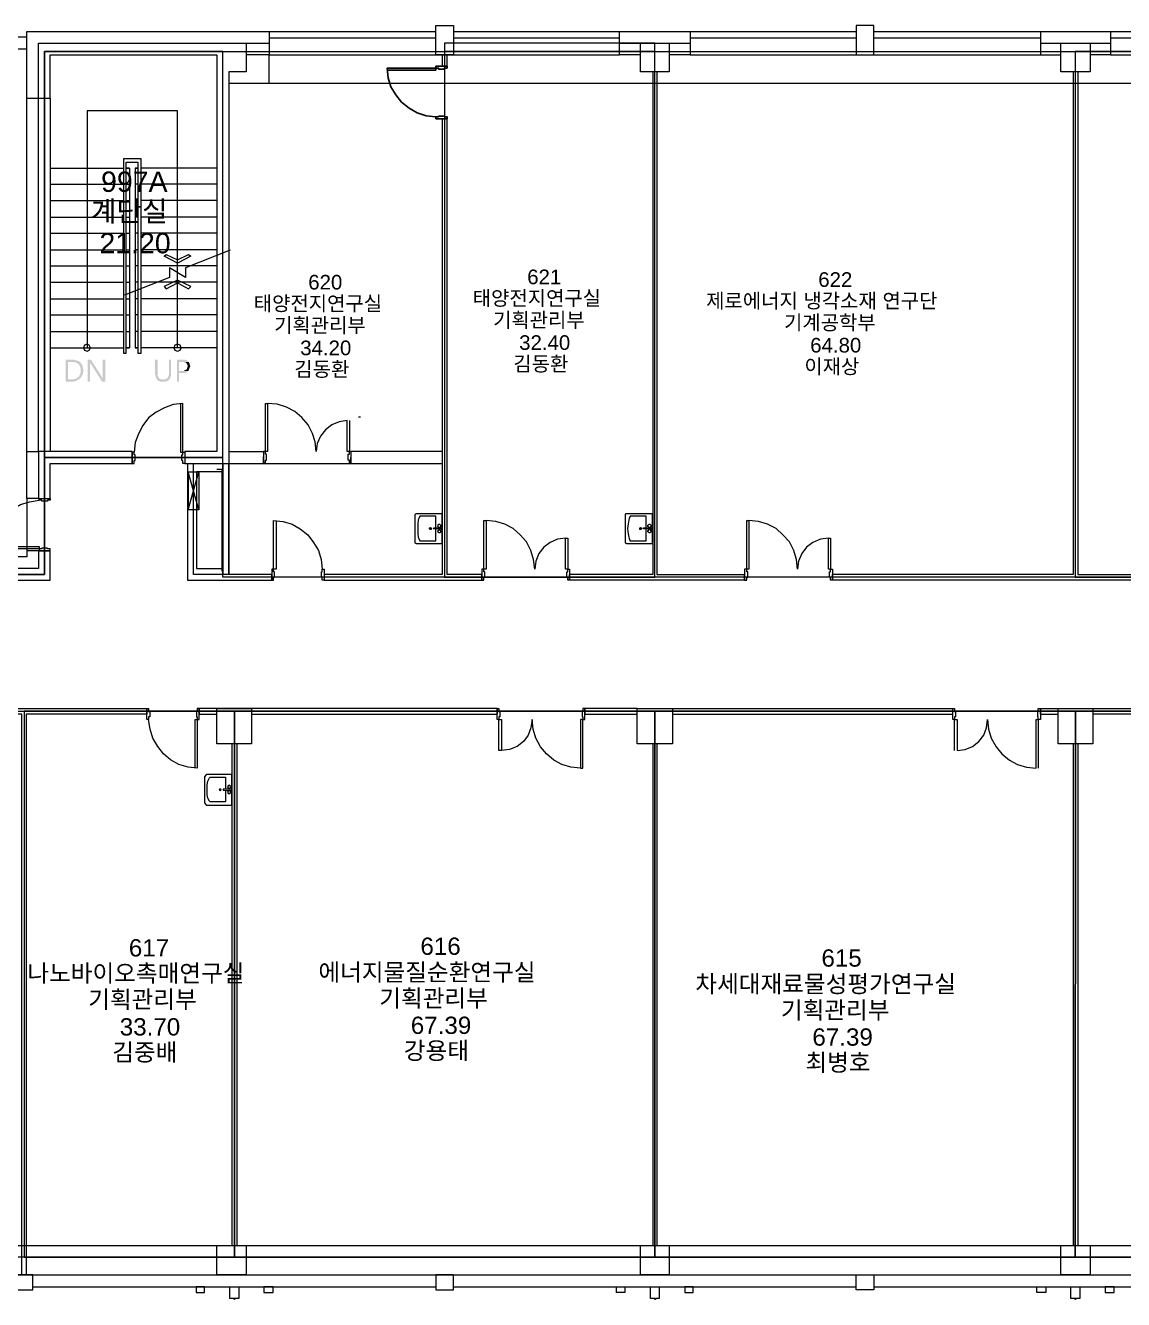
# Model space of a CAD drawing. Header units: millimetres. Extents: x -750 to 90961, y 13040 to 66109.
# Drawn here: x 14897 to 33696, y 16093 to 37908 of the extents above; entities that cross this region are included whole.
import ezdxf

# ---------------------------------------------------------------- set-up
doc = ezdxf.new("R2010")
doc.units = ezdxf.units.MM
for name, color, linetype in [('PDF_문자', 7, 'Continuous'), ('PDF_솔리드 채우기', 7, 'Continuous'), ('PDF_형상', 7, 'Continuous')]:
    doc.layers.add(name, color=color, linetype=linetype)
doc.styles.add('PDF 맑은고딕', font='Arial.ttf')

msp = doc.modelspace()

# ---------------------------------------------------------------- hatches: boundary and pattern name
at = {"layer": 'PDF_솔리드 채우기', "transparency": 33554559}
for points in [[(15688, 32185), (15587, 32185), (15587, 31810), (15688, 31810), (15688, 31810), (15697, 31810), (15715, 31810), (15724, 31810), (15733, 31810), (15743, 31819), (15752, 31819), (15761, 31819), (15770, 31828), (15779, 31828), (15788, 31837), (15797, 31837), (15807, 31847), (15624, 31847), (15624, 32148), (15688, 32148), (15825, 32148), (15816, 32157), (15807, 32157), (15797, 32167), (15788, 32167), (15779, 32167), (15770, 32176), (15761, 32176), (15752, 32176), (15743, 32176), (15733, 32185), (15724, 32185), (15715, 32185), (15697, 32185)], [(15825, 32148), (15688, 32148), (15688, 32148), (15697, 32148), (15706, 32148), (15724, 32148), (15733, 32139), (15743, 32139), (15752, 32139), (15761, 32139), (15770, 32130), (15779, 32130), (15788, 32121), (15788, 32121), (15797, 32112), (15807, 32112), (15807, 32103), (15816, 32093), (15816, 32093), (15825, 32084), (15825, 32075), (15834, 32066), (15834, 32057), (15834, 32048), (15843, 32039), (15843, 32029), (15843, 32020), (15843, 32011), (15843, 32002), (15843, 32002), (15843, 31984), (15843, 31975), (15843, 31965), (15834, 31956), (15834, 31947), (15834, 31938), (15825, 31929), (15825, 31920), (15816, 31911), (15816, 31901), (15807, 31892), (15797, 31883), (15797, 31883), (15788, 31883), (15779, 31874), (15779, 31865), (15770, 31865), (15761, 31856), (15752, 31856), (15743, 31856), (15733, 31856), (15715, 31847), (15706, 31847), (15697, 31847), (15688, 31847), (15624, 31847), (15807, 31847), (15816, 31847), (15825, 31856), (15825, 31865), (15834, 31865), (15834, 31874), (15843, 31874), (15852, 31883), (15852, 31892), (15861, 31901), (15861, 31911), (15871, 31920), (15871, 31929), (15880, 31938), (15880, 31947), (15880, 31956), (15880, 31965), (15889, 31975), (15889, 31993), (15889, 32002), (15889, 32011), (15889, 32020), (15880, 32029), (15880, 32039), (15880, 32048), (15880, 32057), (15880, 32066), (15871, 32075), (15871, 32084), (15871, 32093), (15861, 32103), (15861, 32112), (15852, 32121), (15852, 32121), (15843, 32130), (15843, 32139), (15834, 32139)], [(16017, 32185), (15962, 32185), (15962, 31810), (15999, 31810), (15999, 32084), (15999, 32093), (15999, 32112), (15999, 32121), (15999, 32130), (15999, 32139), (15999, 32139)], [(16017, 32185), (15999, 32139), (16008, 32130), (16008, 32121), (16017, 32112), (16209, 31810), (16218, 31865), (16218, 31865), (16209, 31874), (16209, 31883)], [(16264, 32185), (16218, 32185), (16218, 31920), (16218, 31911), (16218, 31901), (16218, 31892), (16218, 31874), (16218, 31865), (16218, 31865), (16218, 31865), (16209, 31810), (16264, 31810)], [(17160, 32185), (17114, 32185), (17114, 31956), (17114, 31947), (17114, 31938), (17114, 31929), (17123, 31920), (17123, 31901), (17123, 31892), (17123, 31883), (17132, 31874), (17132, 31874), (17141, 31865), (17141, 31856), (17151, 31847), (17151, 31837), (17260, 31847), (17251, 31847), (17242, 31847), (17233, 31847), (17224, 31847), (17215, 31847), (17205, 31856), (17196, 31856), (17187, 31865), (17187, 31865), (17178, 31874), (17178, 31883), (17169, 31892), (17169, 31901), (17160, 31901), (17160, 31920), (17160, 31929), (17160, 31938), (17160, 31947), (17160, 31956)], [(17388, 32185), (17352, 32185), (17352, 31956), (17352, 31947), (17352, 31929), (17352, 31920), (17343, 31911), (17343, 31901), (17343, 31892), (17333, 31883), (17333, 31874), (17324, 31874), (17324, 31865), (17315, 31865), (17306, 31856), (17306, 31856), (17297, 31847), (17288, 31847), (17279, 31847), (17269, 31847), (17260, 31847), (17151, 31837), (17160, 31837), (17160, 31828), (17169, 31828), (17178, 31819), (17187, 31819), (17196, 31819), (17205, 31810), (17215, 31810), (17224, 31810), (17233, 31810), (17242, 31810), (17251, 31810), (17260, 31810), (17269, 31810), (17279, 31810), (17288, 31810), (17297, 31810), (17306, 31810), (17315, 31819), (17324, 31819), (17333, 31828), (17343, 31828), (17343, 31837), (17352, 31837), (17361, 31847), (17361, 31847), (17370, 31856), (17370, 31865), (17379, 31874), (17379, 31883), (17379, 31892), (17388, 31901), (17388, 31911), (17388, 31920), (17388, 31929), (17388, 31938), (17388, 31947), (17388, 31965)], [(17589, 32185), (17489, 32185), (17489, 31810), (17525, 31810), (17525, 31956), (17580, 31956), (17589, 31956), (17599, 31956), (17617, 31956), (17626, 31956), (17635, 31965), (17644, 31965), (17653, 31965), (17663, 31975), (17663, 31984), (17672, 31984), (17681, 31993), (17525, 31993), (17525, 32148), (17580, 32148), (17690, 32148), (17681, 32157), (17672, 32157), (17672, 32167), (17663, 32176), (17653, 32176), (17644, 32176), (17635, 32185), (17626, 32185), (17608, 32185), (17599, 32185)], [(17690, 32148), (17580, 32148), (17580, 32148), (17599, 32148), (17608, 32148), (17617, 32148), (17626, 32139), (17635, 32139), (17644, 32139), (17644, 32130), (17653, 32121), (17663, 32121), (17663, 32112), (17663, 32103), (17672, 32093), (17672, 32084), (17672, 32075), (17672, 32066), (17672, 32057), (17663, 32048), (17663, 32039), (17663, 32029), (17653, 32020), (17644, 32011), (17644, 32011), (17635, 32011), (17626, 32002), (17617, 32002), (17608, 31993), (17599, 31993), (17589, 31993), (17571, 31993), (17525, 31993), (17681, 31993), (17690, 32002), (17690, 32011), (17699, 32020), (17699, 32029), (17708, 32039), (17708, 32048), (17708, 32057), (17717, 32066), (17717, 32075), (17717, 32075), (17717, 32084), (17708, 32103), (17708, 32112), (17708, 32121), (17699, 32130), (17699, 32139)]]:
    msp.add_hatch(color=256, dxfattribs=at).paths.add_polyline_path(points)

# ---------------------------------------------------------------- linework, layer by layer
msp.add_solid([(17589, 31956), (17580, 31956), (17580, 31956)], dxfattribs=at)
at = {"layer": 'PDF_형상', "lineweight": 5}
for points in [[(14920, 30612), (14920, 36665), (14920, 37808), (19071, 37808), (19071, 37405), (18677, 37405)], [(19071, 37808), (21923, 37808)], [(22225, 37808), (25068, 37808), (26275, 37808), (26275, 37405), (25919, 37405)], [(25425, 37405), (25068, 37405), (25068, 37808)], [(26275, 37808), (29119, 37808)], [(29420, 37808), (32273, 37808), (33471, 37808), (36323, 37808)], [(32273, 37808), (32273, 37405), (32620, 37405)], [(33471, 37808), (33471, 37405), (33123, 37405)], [(14920, 37707), (11674, 37707), (10879, 37707), (10879, 36912), (10879, 28811)], [(16721, 30612), (15121, 30612), (15121, 36665), (15121, 37607), (18677, 37607), (18677, 37113), (18376, 37113), (18376, 30411)], [(22069, 36308), (22069, 28464), (25672, 28464), (25672, 37607), (22069, 37607), (22069, 28464), (25672, 28464), (25672, 37460), (32867, 37460), (32867, 28464), (37914, 28464), (37914, 37460), (32867, 37460), (32867, 28464), (25672, 28464), (25672, 37460), (22069, 37460), (22069, 28464), (18275, 28464), (18275, 37460), (22069, 37460), (22069, 28464)], [(18623, 37607), (19071, 37607)], [(21923, 37689), (19071, 37689)], [(25068, 37689), (22225, 37689)], [(25068, 37607), (26275, 37607)], [(29119, 37689), (26275, 37689)], [(32273, 37689), (29420, 37689)], [(32273, 37607), (33471, 37607)], [(36323, 37689), (33471, 37689)], [(40072, 16816), (32867, 16816), (25672, 16816), (18476, 16816), (14874, 16816), (11272, 16816), (11272, 26169), (11272, 28509), (15221, 28509), (15221, 30512), (15221, 37460), (18275, 37460), (22069, 37460), (25672, 37460), (32867, 37460), (40072, 37460)], [(11674, 37506), (14920, 37506)], [(14920, 36665), (15121, 36665), (15322, 36665), (15322, 37405), (18175, 37405), (18175, 30612), (17626, 30612), (17626, 30411), (22033, 30411)], [(19071, 36912), (19071, 37405), (25068, 37405)], [(22033, 37405), (22033, 37213), (22115, 37213), (22115, 37405)], [(26275, 37405), (32273, 37405)], [(33471, 37405), (39468, 37405)], [(25635, 37113), (25635, 28509), (24209, 28509), (24209, 28409), (24209, 28509)], [(25708, 37113), (25708, 28509), (27208, 28509), (27208, 28409), (24209, 28409)], [(32913, 37113), (32913, 28509), (34111, 28509), (34111, 28409), (28716, 28409), (28716, 28509)], [(32831, 37113), (32831, 28509), (28716, 28509), (28716, 28409)], [(61265, 36912), (19071, 36912), (18376, 36912)], [(15322, 36665), (15322, 30612)], [(17498, 32386), (17498, 36445), (15953, 36445), (15953, 32386)], [(15322, 35467), (16575, 35467)], [(16675, 35467), (16675, 32386), (16620, 32386), (16675, 32386), (16620, 32386)], [(16620, 35467), (16675, 35467), (16620, 35467)], [(16776, 35467), (16776, 32386), (16821, 32386), (16776, 32386), (16821, 32386)], [(16821, 35467), (16776, 35467), (16821, 35467)], [(18175, 35467), (16876, 35467)], [(15322, 35193), (16575, 35193)], [(16620, 35193), (16675, 35193)], [(16821, 35193), (16776, 35193)], [(18175, 35193), (16876, 35193)], [(15322, 34909), (16575, 34909)], [(16620, 34909), (16675, 34909)], [(16821, 34909), (16776, 34909)], [(18175, 34909), (16876, 34909)], [(15322, 34626), (16575, 34626)], [(16620, 34626), (16675, 34626)], [(16821, 34626), (16776, 34626)], [(18175, 34626), (16876, 34626)], [(15322, 34352), (16575, 34352)], [(16620, 34352), (16675, 34352)], [(16821, 34352), (16776, 34352)], [(18175, 34352), (16876, 34352)], [(15322, 34068), (16575, 34068)], [(18403, 34059), (17635, 33757), (17635, 33593), (17361, 33757), (17361, 33593), (16593, 33291)], [(16620, 34068), (16675, 34068)], [(16821, 34068), (16776, 34068)], [(18175, 34068), (16876, 34068)], [(15322, 33794), (16575, 33794)], [(16620, 33794), (16675, 33794)], [(16821, 33794), (16776, 33794)], [(18175, 33794), (16876, 33794)], [(15322, 33511), (16575, 33511)], [(16620, 33511), (16675, 33511)], [(16821, 33511), (16776, 33511)], [(18175, 33511), (16876, 33511)], [(15322, 33227), (16575, 33227)], [(16620, 33227), (16675, 33227)], [(16821, 33227), (16776, 33227)], [(18175, 33227), (16876, 33227)], [(15322, 32953), (16575, 32953)], [(16620, 32953), (16675, 32953)], [(16821, 32953), (16776, 32953)], [(18175, 32953), (16876, 32953)], [(15322, 32669), (16575, 32669)], [(16620, 32669), (16675, 32669)], [(16821, 32669), (16776, 32669)], [(18175, 32669), (16876, 32669)], [(15322, 32386), (16575, 32386)], [(18175, 32386), (16876, 32386)], [(17553, 31435), (17553, 30603), (17589, 30603), (17589, 31435), (17425, 31417), (17279, 31362), (17132, 31289), (17004, 31188), (16904, 31060), (16831, 30914), (16776, 30768), (16757, 30603)], [(20442, 31143), (20442, 30612), (20405, 30612), (20405, 31143), (20268, 31124), (20140, 31069), (20031, 30987), (19948, 30877), (19893, 30749), (19875, 30612), (19857, 30777), (19811, 30923), (19738, 31069), (19628, 31197), (19509, 31298), (19363, 31371), (19208, 31426), (19043, 31435), (19043, 30612), (19007, 30612), (19007, 31435), (19043, 31435)], [(20597, 31207), (20634, 31207)], [(14920, 29808), (14920, 30612), (15121, 30612), (15121, 30411), (15121, 29808), (14920, 29808), (14920, 28912)], [(15121, 29808), (15322, 29808), (15322, 30411), (16721, 30411), (16757, 30411), (16757, 30457), (16776, 30457), (16776, 30557), (16757, 30557), (16757, 30603), (16721, 30603), (16721, 30411), (16721, 30612), (16721, 30411)], [(18376, 30612), (18970, 30612)], [(22033, 30612), (20469, 30612), (20469, 30420), (20442, 30420), (20442, 30466), (20424, 30466), (20424, 30567), (20442, 30567), (20442, 30612), (20469, 30612)], [(40072, 28464), (32867, 28464), (25672, 28464), (22069, 28464), (18275, 28464), (18275, 30512), (15221, 30512), (15221, 28509), (11272, 28509), (11272, 26169), (14874, 26169), (18476, 26169), (25672, 26169), (32876, 26169), (40072, 26169)], [(17672, 30411), (17672, 28409), (19116, 28409), (19116, 28509), (17772, 28509), (17772, 30411)], [(18275, 30411), (18275, 28509), (17772, 28509)], [(18376, 30411), (18376, 28509), (18376, 30411)], [(18970, 30521), (18970, 30420), (18970, 30521)], [(18970, 30512), (18970, 30420)], [(20469, 30521), (20469, 30420), (20469, 30512)], [(17864, 29616), (17681, 30265), (17681, 29616), (17864, 30265)], [(17681, 30265), (17864, 30265), (17864, 29616), (17681, 29616)], [(18175, 30311), (18275, 30311), (18275, 28564)], [(18257, 30311), (18257, 28564)], [(14298, 28985), (15130, 28985), (15130, 28948), (14298, 28948), (14316, 29104), (14362, 29259), (14444, 29405), (14545, 29524), (14673, 29625), (14810, 29707), (14965, 29753), (15130, 29780)], [(21923, 29305), (21923, 29506), (21658, 29506), (21649, 29506), (21649, 29497), (21640, 29497), (21631, 29469), (21621, 29442), (21612, 29378), (21612, 29296), (21612, 29204), (21621, 29149), (21631, 29122), (21640, 29095), (21649, 29085), (21658, 29085), (21923, 29085), (21923, 29277)], [(25525, 29305), (25525, 29506), (25251, 29506), (25251, 29497), (25242, 29497), (25233, 29469), (25224, 29442), (25215, 29378), (25205, 29296), (25215, 29204), (25224, 29149), (25233, 29122), (25242, 29095), (25242, 29085), (25251, 29085), (25525, 29085), (25525, 29277)], [(19189, 29433), (19189, 28601), (19144, 28601), (19144, 29433), (19308, 29415), (19464, 29369), (19601, 29287), (19729, 29186), (19829, 29058), (19912, 28921), (19957, 28765), (19976, 28601)], [(24145, 29131), (24181, 29131), (24181, 28601), (24145, 28601), (24145, 29131), (24008, 29113), (23880, 29058), (23770, 28976), (23688, 28866), (23633, 28738), (23615, 28601), (23596, 28765), (23551, 28921), (23477, 29067), (23368, 29186), (23249, 29296), (23103, 29369), (22947, 29415), (22783, 29433), (22783, 28601), (22746, 28601), (22746, 29433), (22783, 29433)], [(28643, 29131), (28680, 29131), (28680, 28601), (28643, 28601), (28643, 29131), (28506, 29113), (28378, 29058), (28268, 28976), (28186, 28866), (28131, 28738), (28113, 28601), (28095, 28765), (28049, 28921), (27976, 29067), (27866, 29186), (27747, 29296), (27601, 29369), (27445, 29415), (27281, 29433), (27281, 28601), (27244, 28601), (27244, 29433), (27281, 29433)], [(15121, 28912), (14920, 28912), (14920, 28811), (10778, 28811), (10778, 27915), (10970, 27915), (11171, 27915)], [(11171, 26663), (11171, 27915), (11171, 28409), (15322, 28409), (15322, 28912), (15121, 28912), (15121, 28610), (10970, 28610), (10970, 27915)], [(22709, 28509), (22709, 28409), (22709, 28509)], [(27208, 28509), (27208, 28409), (27208, 28509)], [(14837, 16514), (14837, 26114), (14271, 26114), (14271, 26215), (15907, 26215), (16977, 26215), (16977, 26114), (15907, 26114), (14911, 26114), (14911, 16514)], [(22975, 26215), (17873, 26215), (17873, 26114), (18175, 26114)], [(18769, 26114), (22975, 26114), (22975, 26215), (22975, 26114)], [(25370, 26215), (24474, 26215), (24474, 26114), (25370, 26114)], [(24474, 26114), (24474, 26215), (24474, 26114)], [(25973, 26215), (30399, 26215), (30801, 26215)], [(25973, 26114), (30399, 26114), (30773, 26114), (30773, 26215)], [(32273, 26114), (32273, 26215), (32273, 26114)], [(32273, 26215), (32575, 26215)], [(33169, 26215), (37603, 26215), (37667, 26215), (37667, 26114), (37603, 26114), (33169, 26114)], [(17800, 25191), (17800, 26023), (17836, 26023), (17836, 25191), (17681, 25209), (17525, 25255), (17379, 25337), (17260, 25437), (17160, 25565), (17077, 25703), (17032, 25858), (17004, 26023)], [(24401, 25191), (24437, 25191), (24437, 26023), (24401, 26023), (24401, 25191), (24236, 25209), (24081, 25255), (23944, 25328), (23816, 25437), (23715, 25556), (23633, 25703), (23587, 25858), (23569, 26023), (23551, 25885), (23505, 25757), (23423, 25648), (23313, 25565), (23185, 25511), (23048, 25492), (23002, 25492), (23002, 26023), (23048, 26023), (23048, 25492)], [(30801, 25492), (30801, 26023), (30847, 26023), (30847, 25492), (30984, 25511), (31112, 25565), (31221, 25648), (31304, 25757), (31349, 25885), (31368, 26023), (31386, 25858), (31432, 25703), (31514, 25556), (31615, 25437), (31743, 25328), (31880, 25255), (32035, 25209), (32200, 25191), (32200, 26023), (32236, 26023), (32236, 25191)], [(32273, 26114), (32575, 26114)], [(18431, 25611), (18431, 17017)], [(18513, 25611), (18513, 17017)], [(25635, 25611), (25635, 17017)], [(25708, 25611), (25708, 17017)], [(32831, 25611), (32831, 17017)], [(32913, 25611), (32913, 17017)], [(18321, 24807), (18321, 24615), (18056, 24615), (18047, 24624), (18019, 24679), (18010, 24733), (18010, 24825), (18010, 24907), (18019, 24971), (18047, 25026), (18056, 25035), (18321, 25035), (18321, 24834)], [(11473, 24112), (11473, 17017), (90266, 17017), (90266, 24349)], [(11473, 16514), (11875, 16514), (75464, 16514)], [(15020, 16313), (21923, 16313)], [(22225, 16313), (29119, 16313)], [(29420, 16313), (36323, 16313)]]:
    msp.add_lwpolyline(points, dxfattribs=at)
for points in [[(22143, 37908), (22152, 37908), (22225, 37908), (22225, 37405), (21923, 37405), (21923, 37908)], [(29338, 37908), (29119, 37908), (29119, 37405), (29420, 37405), (29420, 37908), (29356, 37908)], [(25425, 37607), (25919, 37607), (25919, 37113), (25425, 37113)], [(32620, 37607), (33123, 37607), (33123, 37113), (32620, 37113)], [(15221, 30512), (18275, 30512), (18275, 37460), (15221, 37460)], [(22115, 28509), (22115, 36308), (22033, 36308), (22033, 28509), (20012, 28509), (20012, 28409), (22709, 28409), (22709, 28509)], [(16620, 32295), (16620, 35568), (16821, 35568), (16821, 32295), (16876, 32295), (16876, 35623), (16575, 35623), (16575, 32295)], [(17498, 33840), (17269, 33959), (17306, 33986), (17498, 33895), (17690, 33986), (17727, 33959)], [(17498, 33547), (17269, 33437), (17306, 33401), (17498, 33501), (17690, 33401), (17727, 33437)], [(16008, 32386), (15989, 32432), (15953, 32450), (15907, 32432), (15889, 32386), (15907, 32349), (15953, 32331), (15989, 32349)], [(17562, 32386), (17544, 32432), (17498, 32450), (17452, 32432), (17434, 32386), (17452, 32349), (17498, 32331), (17544, 32349)], [(17626, 30603), (17626, 30411), (17589, 30411), (17589, 30457), (17571, 30457), (17571, 30557), (17589, 30557), (17589, 30603)], [(18970, 30612), (18970, 30420), (19007, 30420), (19007, 30466), (19025, 30466), (19025, 30567), (19007, 30567), (19007, 30612)], [(18275, 30265), (17827, 30265), (17827, 28610), (18275, 28610)], [(15130, 29808), (15322, 29808), (15322, 29780), (15276, 29780), (15276, 29762), (15176, 29762), (15176, 29780), (15130, 29780)], [(21603, 29552), (22024, 29552), (22024, 29031), (21603, 29031), (21594, 29031), (21585, 29040), (21576, 29040), (21576, 29049), (21567, 29049), (21567, 29058), (21567, 29067), (21567, 29515), (21567, 29524), (21567, 29533), (21576, 29543), (21585, 29552), (21594, 29552)], [(25205, 29552), (25626, 29552), (25626, 29031), (25205, 29031), (25196, 29031), (25187, 29031), (25187, 29040), (25178, 29040), (25178, 29049), (25169, 29049), (25169, 29058), (25169, 29067), (25169, 29515), (25169, 29524), (25169, 29533), (25169, 29543), (25178, 29543), (25178, 29552), (25187, 29552), (25196, 29552)], [(21832, 29314), (21832, 29305), (21841, 29305), (21841, 29296), (21841, 29287), (21841, 29277), (21832, 29277), (21823, 29277), (21813, 29287), (21813, 29296), (21813, 29305), (21823, 29305), (21823, 29314)], [(21896, 29287), (21887, 29287), (21877, 29296), (21887, 29296), (21887, 29305), (21896, 29305), (22015, 29305), (22024, 29305), (22024, 29296), (22024, 29287), (22015, 29277)], [(21978, 29369), (21987, 29369), (21996, 29360), (22005, 29360), (22005, 29351), (22005, 29341), (22005, 29332), (22005, 29323), (21996, 29323), (21996, 29314), (21987, 29314), (21978, 29314), (21969, 29314), (21969, 29323), (21960, 29323), (21960, 29332), (21951, 29341), (21960, 29351), (21960, 29360), (21969, 29360), (21969, 29369)], [(21978, 29277), (21987, 29277), (21987, 29268), (21996, 29268), (22005, 29259), (22005, 29250), (22005, 29241), (22005, 29232), (21996, 29232), (21996, 29223), (21987, 29223), (21978, 29223), (21969, 29223), (21969, 29232), (21960, 29232), (21960, 29241), (21951, 29250), (21960, 29250), (21960, 29259), (21960, 29268), (21969, 29268)], [(25425, 29314), (25434, 29314), (25434, 29305), (25443, 29305), (25443, 29296), (25443, 29287), (25434, 29277), (25425, 29277), (25416, 29277), (25416, 29287), (25416, 29296), (25416, 29305), (25425, 29305)], [(25489, 29287), (25480, 29287), (25480, 29296), (25480, 29305), (25489, 29305), (25608, 29305), (25617, 29305), (25626, 29305), (25626, 29296), (25626, 29287), (25617, 29287), (25617, 29277), (25608, 29277)], [(25580, 29369), (25589, 29369), (25599, 29360), (25608, 29351), (25608, 29341), (25608, 29332), (25608, 29323), (25599, 29323), (25589, 29314), (25580, 29314), (25571, 29314), (25562, 29323), (25553, 29332), (25553, 29341), (25553, 29351), (25562, 29360), (25571, 29369)], [(25580, 29277), (25589, 29277), (25589, 29268), (25599, 29268), (25599, 29259), (25608, 29259), (25608, 29250), (25608, 29241), (25608, 29232), (25599, 29232), (25589, 29223), (25580, 29223), (25571, 29223), (25562, 29232), (25553, 29241), (25553, 29250), (25553, 29259), (25562, 29259), (25562, 29268), (25571, 29268), (25571, 29277)], [(15130, 28912), (15322, 28912), (15322, 28948), (15276, 28948), (15276, 28957), (15176, 28957), (15176, 28948), (15130, 28948)], [(19116, 28601), (19116, 28409), (19144, 28409), (19144, 28464), (19162, 28464), (19162, 28555), (19144, 28555), (19144, 28601)], [(20012, 28601), (20012, 28409), (19976, 28409), (19976, 28464), (19967, 28464), (19967, 28555), (19976, 28555), (19976, 28601)], [(22709, 28601), (22709, 28409), (22746, 28409), (22746, 28464), (22764, 28464), (22764, 28555), (22746, 28555), (22746, 28601)], [(24209, 28601), (24209, 28409), (24181, 28409), (24181, 28464), (24163, 28464), (24163, 28555), (24181, 28555), (24181, 28601)], [(27208, 28601), (27208, 28409), (27244, 28409), (27244, 28464), (27263, 28464), (27263, 28555), (27244, 28555), (27244, 28601)], [(28716, 28601), (28716, 28409), (28680, 28409), (28680, 28464), (28661, 28464), (28661, 28555), (28680, 28555), (28680, 28601)], [(16977, 26023), (16977, 26215), (17004, 26215), (17004, 26160), (17023, 26160), (17023, 26068), (17004, 26068), (17004, 26023)], [(17873, 26023), (17873, 26215), (17836, 26215), (17836, 26160), (17827, 26160), (17827, 26068), (17836, 26068), (17836, 26023)], [(18175, 26215), (18769, 26215), (18769, 25611), (18175, 25611)], [(22975, 26023), (22975, 26215), (23002, 26215), (23002, 26160), (23020, 26160), (23020, 26068), (23002, 26068), (23002, 26023)], [(24474, 26023), (24474, 26215), (24437, 26215), (24437, 26160), (24428, 26160), (24428, 26068), (24437, 26068), (24437, 26023)], [(25370, 26215), (25973, 26215), (25973, 25611), (25370, 25611)], [(30773, 26023), (30773, 26215), (30801, 26215), (30801, 26160), (30819, 26160), (30819, 26068), (30801, 26068), (30801, 26023)], [(32273, 26023), (32236, 26023), (32236, 26068), (32227, 26068), (32227, 26160), (32236, 26160), (32236, 26215), (32273, 26215)], [(32575, 26215), (33169, 26215), (33169, 25611), (32575, 25611)], [(14874, 16816), (18476, 16816), (18476, 26169), (14874, 26169)], [(18476, 16816), (25672, 16816), (25672, 26169), (18476, 26169)], [(25672, 16816), (32867, 16816), (32876, 26169), (25672, 26169)], [(32867, 16816), (40072, 16816), (40072, 26169), (32876, 26169)], [(18431, 24560), (18431, 25081), (18001, 25081), (17983, 25072), (17964, 25044), (17964, 24596), (17983, 24569), (18001, 24560)], [(18412, 24871), (18403, 24889), (18385, 24898), (18367, 24889), (18357, 24871), (18367, 24852), (18385, 24843), (18403, 24852)], [(18248, 24825), (18239, 24834), (18229, 24834), (18220, 24834), (18211, 24825), (18220, 24816), (18229, 24807), (18239, 24816)], [(18412, 24807), (18421, 24816), (18431, 24825), (18421, 24834), (18412, 24834), (18293, 24834), (18284, 24834), (18284, 24825), (18284, 24816), (18293, 24816)], [(18412, 24779), (18403, 24797), (18385, 24807), (18367, 24797), (18357, 24779), (18367, 24761), (18385, 24752), (18403, 24761)], [(18175, 17017), (18677, 17017), (18677, 16514), (18175, 16514)], [(25425, 17017), (25919, 17017), (25919, 16514), (25425, 16514)], [(32620, 17017), (33123, 17017), (33123, 16514), (32620, 16514)], [(15020, 16514), (14728, 16514), (14728, 16258), (15020, 16258)], [(22225, 16514), (21923, 16514), (21923, 16258), (22225, 16258)], [(29420, 16514), (29420, 16258), (29119, 16258), (29119, 16514)], [(17964, 16313), (17818, 16313), (17818, 16212), (17964, 16212)], [(18467, 16112), (18394, 16112), (18394, 16313), (18549, 16313), (18549, 16112), (18476, 16112), (18476, 16093), (18467, 16093)], [(19135, 16313), (18979, 16313), (18979, 16212), (19135, 16212)], [(25013, 16313), (25160, 16313), (25160, 16212), (25013, 16212)], [(25672, 16112), (25599, 16112), (25599, 16313), (25745, 16313), (25745, 16112), (25681, 16112), (25681, 16093), (25672, 16093)], [(26330, 16313), (26184, 16313), (26184, 16212), (26330, 16212)], [(32209, 16313), (32364, 16313), (32364, 16212), (32209, 16212)], [(32867, 16112), (32794, 16112), (32794, 16313), (32949, 16313), (32949, 16112), (32876, 16112), (32876, 16093), (32867, 16093)], [(33535, 16313), (33379, 16313), (33379, 16212), (33535, 16212)]]:
    msp.add_lwpolyline(points, close=True, dxfattribs=at)
at = {"layer": 'PDF_형상', "lineweight": 25}
msp.add_lwpolyline([(21090, 37141), (21922, 37141), (21922, 37178), (21090, 37178), (21109, 37013), (21154, 36858), (21237, 36721), (21337, 36593), (21465, 36492), (21602, 36410), (21758, 36364), (21922, 36346)], dxfattribs=at)
for points in [[(21922, 37214), (22114, 37214), (22114, 37178), (22069, 37178), (22069, 37160), (21968, 37160), (21968, 37178), (21922, 37178)], [(21922, 36309), (22114, 36309), (22114, 36346), (22069, 36346), (22069, 36355), (21968, 36355), (21968, 36346), (21922, 36346)]]:
    msp.add_lwpolyline(points, close=True, dxfattribs=at)

# ---------------------------------------------------------------- texts
at = {"layer": 'PDF_문자', "attachment_point": 4, "style": 'PDF 맑은고딕'}
for s, insert, char_height in [('997A', (16191, 35231), 348.9), ('계단실', (16017, 34709), 348.9), ('21.20', (16163, 34179), 348.9), ('620', (19738, 33511), 250.1), ('621', (23487, 33602), 250.1), ('622', (28470, 33556), 250.1), ('태양전지연구실', (22554, 33227), 250.1), ('태양전지연구실', (18805, 33136), 250.1), ('제로에너지 냉각소재 연구단', (26550, 33182), 250.15), ('기획관리부', (22902, 32852), 250.1), ('기계공학부', (27884, 32807), 250.1), ('기획관리부', (19153, 32761), 250.1), ('34.20', (19601, 32386), 250.1), ('32.40', (23349, 32477), 250.1), ('64.80', (28332, 32432), 250.1), ('김동환', (19500, 32011), 250.1), ('김동환', (23249, 32102), 250.1), ('이재상', (28232, 32057), 250.1), ('617', (16666, 22113), 296.2), ('616', (21658, 22141), 296.2), ('615', (28524, 21939), 296.2), ('나노바이오촉매연구실', (14929, 21665), 296.2), ('에너지물질순환연구실', (19912, 21683), 296.2), ('차세대재료물성평가연구실', (26366, 21482), 296.23), ('기획관리부', (15971, 21217), 296.2), ('기획관리부', (20954, 21235), 296.2), ('기획관리부', (27830, 21034), 296.2), ('33.70', (16511, 20760), 296.2), ('67.39', (21494, 20787), 296.2), ('67.39', (28369, 20586), 296.2), ('김중배', (16383, 20312), 296.2), ('강용태', (21375, 20339), 296.2), ('최병호', (28250, 20138), 296.2)]:
    msp.add_mtext(s, dxfattribs=dict(at, insert=insert, char_height=char_height))

doc.saveas('drawing.dxf')
